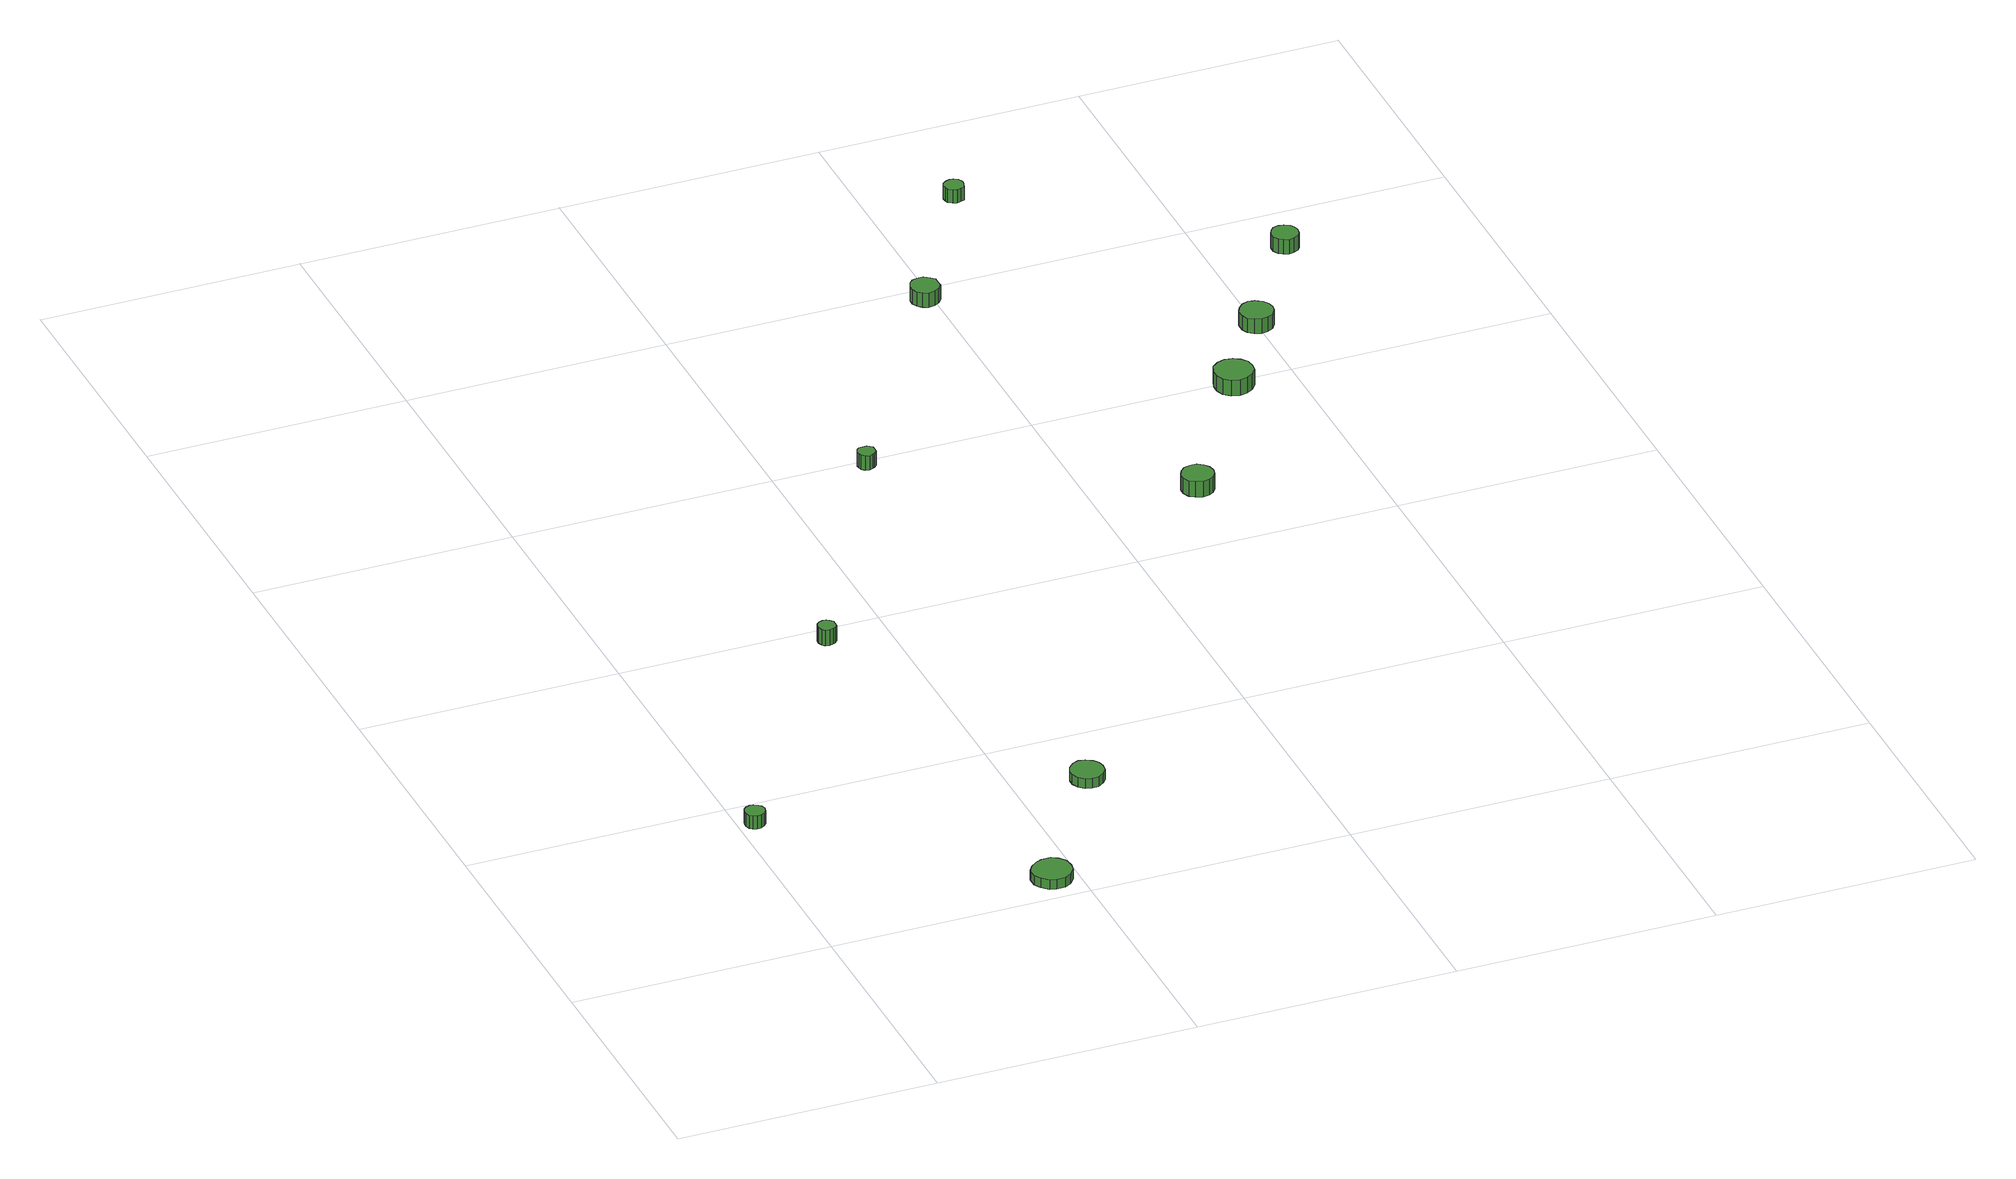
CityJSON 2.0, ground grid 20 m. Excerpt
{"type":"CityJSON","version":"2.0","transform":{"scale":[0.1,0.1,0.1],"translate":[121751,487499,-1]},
"CityObjects":{
"tree1":{"type":"SolitaryVegetationObject","attributes":{"function":"something"},"geometry":[{"type":"MultiSurface","lod":"1","boundaries":[[[0,1,2,3,4,5,6,7,8,9,10,11,12,13,14]],[[15,16,17,18,19,20,21,22,23,24,25,26,27,28,29]],[[0,29,28,1]],[[1,28,27,2]],[[2,27,26,3]],[[3,26,25,4]],[[4,25,24,5]],[[5,24,23,6]],[[6,23,22,7]],[[7,22,21,8]],[[8,21,20,9]],[[9,20,19,10]],[[10,19,18,11]],[[11,18,17,12]],[[12,17,16,13]],[[13,16,15,14]],[[14,15,29,0]]]}]},
"tree2":{"type":"SolitaryVegetationObject","attributes":{"function":"something"},"geometry":[{"type":"MultiSurface","lod":"1","boundaries":[[[30,31,32,33,34,35,36,37,38,39,40,41,42,43,44]],[[45,46,47,48,49,50,51,52,53,54,55,56,57,58,59]],[[30,59,58,31]],[[31,58,57,32]],[[32,57,56,33]],[[33,56,55,34]],[[34,55,54,35]],[[35,54,53,36]],[[36,53,52,37]],[[37,52,51,38]],[[38,51,50,39]],[[39,50,49,40]],[[40,49,48,41]],[[41,48,47,42]],[[42,47,46,43]],[[43,46,45,44]],[[44,45,59,30]]]}]},
"tree3":{"type":"SolitaryVegetationObject","attributes":{"function":"something"},"geometry":[{"type":"MultiSurface","lod":"1","boundaries":[[[60,61,62,63,64,65,66,67,68,69,70,71,72,73,74]],[[75,76,77,78,79,80,81,82,83,84,85,86,87,88,89]],[[60,89,88,61]],[[61,88,87,62]],[[62,87,86,63]],[[63,86,85,64]],[[64,85,84,65]],[[65,84,83,66]],[[66,83,82,67]],[[67,82,81,68]],[[68,81,80,69]],[[69,80,79,70]],[[70,79,78,71]],[[71,78,77,72]],[[72,77,76,73]],[[73,76,75,74]],[[74,75,89,60]]]}]},
"tree4":{"type":"SolitaryVegetationObject","attributes":{"function":"something"},"geometry":[{"type":"MultiSurface","lod":"1","boundaries":[[[90,91,92,93,94,95,96,97,98,99,100,101,102,103,104]],[[105,106,107,108,109,110,111,112,113,114,115,116,117,118,119]],[[90,119,118,91]],[[91,118,117,92]],[[92,117,116,93]],[[93,116,115,94]],[[94,115,114,95]],[[95,114,113,96]],[[96,113,112,97]],[[97,112,111,98]],[[98,111,110,99]],[[99,110,109,100]],[[100,109,108,101]],[[101,108,107,102]],[[102,107,106,103]],[[103,106,105,104]],[[104,105,119,90]]]}]},
"tree5":{"type":"SolitaryVegetationObject","attributes":{"function":"something"},"geometry":[{"type":"MultiSurface","lod":"1","boundaries":[[[120,121,122,123,124,125,126,127,128,129,130,131,132,133,134]],[[135,136,137,138,139,140,141,142,143,144,145,146,147,148,149]],[[120,149,148,121]],[[121,148,147,122]],[[122,147,146,123]],[[123,146,145,124]],[[124,145,144,125]],[[125,144,143,126]],[[126,143,142,127]],[[127,142,141,128]],[[128,141,140,129]],[[129,140,139,130]],[[130,139,138,131]],[[131,138,137,132]],[[132,137,136,133]],[[133,136,135,134]],[[134,135,149,120]]]}]},
"tree6":{"type":"SolitaryVegetationObject","attributes":{"function":"something"},"geometry":[{"type":"MultiSurface","lod":"1","boundaries":[[[150,151,152,153,154,155,156,157,158,159,160,161,162,163,164]],[[165,166,167,168,169,170,171,172,173,174,175,176,177,178,179]],[[150,179,178,151]],[[151,178,177,152]],[[152,177,176,153]],[[153,176,175,154]],[[154,175,174,155]],[[155,174,173,156]],[[156,173,172,157]],[[157,172,171,158]],[[158,171,170,159]],[[159,170,169,160]],[[160,169,168,161]],[[161,168,167,162]],[[162,167,166,163]],[[163,166,165,164]],[[164,165,179,150]]]}]},
"tree7":{"type":"SolitaryVegetationObject","attributes":{"function":"something"},"geometry":[{"type":"MultiSurface","lod":"1","boundaries":[[[180,181,182,183,184,185,186,187,188,189,190,191,192,193,194]],[[195,196,197,198,199,200,201,202,203,204,205,206,207,208,209]],[[180,209,208,181]],[[181,208,207,182]],[[182,207,206,183]],[[183,206,205,184]],[[184,205,204,185]],[[185,204,203,186]],[[186,203,202,187]],[[187,202,201,188]],[[188,201,200,189]],[[189,200,199,190]],[[190,199,198,191]],[[191,198,197,192]],[[192,197,196,193]],[[193,196,195,194]],[[194,195,209,180]]]}]},
"tree8":{"type":"SolitaryVegetationObject","attributes":{"function":"something"},"geometry":[{"type":"MultiSurface","lod":"1","boundaries":[[[210,211,212,213,214,215,216,217,218,219,220,221,222,223,224]],[[225,226,227,228,229,230,231,232,233,234,235,236,237,238,239]],[[210,239,238,211]],[[211,238,237,212]],[[212,237,236,213]],[[213,236,235,214]],[[214,235,234,215]],[[215,234,233,216]],[[216,233,232,217]],[[217,232,231,218]],[[218,231,230,219]],[[219,230,229,220]],[[220,229,228,221]],[[221,228,227,222]],[[222,227,226,223]],[[223,226,225,224]],[[224,225,239,210]]]}]},
"tree9":{"type":"SolitaryVegetationObject","attributes":{"function":"something"},"geometry":[{"type":"MultiSurface","lod":"1","boundaries":[[[240,241,242,243,244,245,246,247,248,249,250,251,252,253,254]],[[255,256,257,258,259,260,261,262,263,264,265,266,267,268,269]],[[240,269,268,241]],[[241,268,267,242]],[[242,267,266,243]],[[243,266,265,244]],[[244,265,264,245]],[[245,264,263,246]],[[246,263,262,247]],[[247,262,261,248]],[[248,261,260,249]],[[249,260,259,250]],[[250,259,258,251]],[[251,258,257,252]],[[252,257,256,253]],[[253,256,255,254]],[[254,255,269,240]]]}]},
"tree10":{"type":"SolitaryVegetationObject","attributes":{"function":"something"},"geometry":[{"type":"MultiSurface","lod":"1","boundaries":[[[270,271,272,273,274,275,276,277,278,279,280,281,282,283,284]],[[285,286,287,288,289,290,291,292,293,294,295,296,297,298,299]],[[270,299,298,271]],[[271,298,297,272]],[[272,297,296,273]],[[273,296,295,274]],[[274,295,294,275]],[[275,294,293,276]],[[276,293,292,277]],[[277,292,291,278]],[[278,291,290,279]],[[279,290,289,280]],[[280,289,288,281]],[[281,288,287,282]],[[282,287,286,283]],[[283,286,285,284]],[[284,285,299,270]]]}]},
"tree11":{"type":"SolitaryVegetationObject","attributes":{"function":"something"},"geometry":[{"type":"MultiSurface","lod":"1","boundaries":[[[300,301,302,303,304,305,306,307,308,309,310,311,312,313,314]],[[315,316,317,318,319,320,321,322,323,324,325,326,327,328,329]],[[300,329,328,301]],[[301,328,327,302]],[[302,327,326,303]],[[303,326,325,304]],[[304,325,324,305]],[[305,324,323,306]],[[306,323,322,307]],[[307,322,321,308]],[[308,321,320,309]],[[309,320,319,310]],[[310,319,318,311]],[[311,318,317,312]],[[312,317,316,313]],[[313,316,315,314]],[[314,315,329,300]]]}]}
},
"vertices":[
[20,174,18],[19,177,18],[17,179,18],[14,181,18],[11,181,18],[8,180,18],[6,178,18],[5,175,18],[5,172,18],[6,169,18],[8,167,18],[11,166,18],[14,166,18],[17,168,18],[19,170,18],[19,170,7],[17,168,7],[14,166,7],[11,166,7],[8,167,7],[6,169,7],[5,172,7],[5,175,7],[6,178,7],[8,180,7],[11,181,7],[14,181,7],[17,179,7],[19,177,7],[20,174,7],
[195,24,15],[194,31,15],[190,36,15],[185,39,15],[178,39,15],[173,37,15],[168,33,15],[165,28,15],[165,21,15],[168,16,15],[173,11,15],[178,10,15],[185,10,15],[190,13,15],[194,18,15],[194,18,7],[190,13,7],[185,10,7],[178,10,7],[173,11,7],[168,16,7],[165,21,7],[165,28,7],[168,33,7],[173,37,7],[178,39,7],[185,39,7],[190,36,7],[194,31,7],[195,24,7],
[157,376,25],[157,379,25],[155,381,25],[153,383,25],[150,383,25],[147,382,25],[145,380,25],[144,378,25],[144,375,25],[145,372,25],[147,370,25],[150,369,25],[153,370,25],[155,371,25],[157,373,25],[157,373,12],[155,371,12],[153,370,12],[150,369,12],[147,370,12],[145,372,12],[144,375,12],[144,378,12],[145,380,12],[147,382,12],[150,383,12],[153,383,12],[155,381,12],[157,379,12],[157,376,12],
[267,140,15],[266,145,15],[263,149,15],[258,152,15],[253,153,15],[248,151,15],[244,147,15],[242,142,15],[242,137,15],[244,132,15],[248,128,15],[253,127,15],[258,127,15],[263,130,15],[266,134,15],[266,134,7],[263,130,7],[258,127,7],[253,127,7],[248,128,7],[244,132,7],[242,137,7],[242,142,7],[244,147,7],[248,151,7],[253,153,7],[258,152,7],[263,149,7],[266,145,7],[267,140,7],
[274,587,23],[274,590,23],[272,592,23],[270,593,23],[267,593,23],[264,593,23],[262,591,23],[261,588,23],[261,586,23],[262,583,23],[264,581,23],[267,580,23],[270,581,23],[272,582,23],[274,584,23],[274,584,11],[272,582,11],[270,581,11],[267,580,11],[264,581,11],[262,583,11],[261,586,11],[261,588,11],[262,591,11],[264,593,11],[267,593,11],[270,593,11],[272,592,11],[274,590,11],[274,587,11],
[485,465,26],[484,470,26],[481,474,26],[477,477,26],[472,477,26],[467,476,26],[463,472,26],[461,468,26],[461,463,26],[463,458,26],[467,455,26],[472,453,26],[477,454,26],[481,456,26],[484,460,26],[484,460,13],[481,456,13],[477,454,13],[472,453,13],[467,455,13],[463,458,13],[461,463,13],[461,468,13],[463,472,13],[467,476,13],[472,477,13],[477,477,13],[481,474,13],[484,470,13],[485,465,13],
[404,785,19],[404,790,19],[401,793,19],[397,796,19],[392,796,19],[388,795,19],[385,792,19],[383,787,19],[383,783,19],[385,779,19],[388,776,19],[392,774,19],[397,775,19],[401,777,19],[404,781,19],[404,781,7],[401,777,7],[397,775,7],[392,774,7],[388,776,7],[385,779,7],[383,783,7],[383,787,7],[385,792,7],[388,795,7],[392,796,7],[397,796,7],[401,793,7],[404,790,7],[404,785,7],
[569,596,19],[568,602,19],[564,607,19],[559,610,19],[553,611,19],[547,609,19],[542,605,19],[540,599,19],[540,593,19],[542,587,19],[547,583,19],[553,581,19],[559,582,19],[564,585,19],[568,590,19],[568,590,6],[564,585,6],[559,582,6],[553,581,6],[547,583,6],[542,587,6],[540,593,6],[540,599,6],[542,605,6],[547,609,6],[553,611,6],[559,610,6],[564,607,6],[568,602,6],[569,596,6],
[472,904,19],[471,907,19],[470,909,19],[467,911,19],[464,911,19],[461,910,19],[458,908,19],[457,905,19],[457,902,19],[458,899,19],[461,897,19],[464,896,19],[467,897,19],[470,898,19],[471,901,19],[471,901,8],[470,898,8],[467,897,8],[464,896,8],[461,897,8],[458,899,8],[457,902,8],[457,905,8],[458,908,8],[461,910,8],[464,911,8],[467,911,8],[470,909,8],[471,907,8],[472,904,8],
[613,666,18],[612,671,18],[609,675,18],[604,678,18],[599,679,18],[594,677,18],[590,673,18],[588,669,18],[588,663,18],[590,658,18],[594,655,18],[599,653,18],[604,654,18],[609,656,18],[612,661,18],[612,661,6],[609,656,6],[604,654,6],[599,653,6],[594,655,6],[590,658,6],[588,663,6],[588,669,6],[590,673,6],[594,677,6],[599,679,6],[604,678,6],[609,675,6],[612,671,6],[613,666,6],
[669,756,18],[668,760,18],[666,763,18],[662,765,18],[658,766,18],[654,765,18],[651,762,18],[649,758,18],[649,753,18],[651,749,18],[654,747,18],[658,745,18],[662,746,18],[666,748,18],[668,751,18],[668,751,6],[666,748,6],[662,746,6],[658,745,6],[654,747,6],[651,749,6],[649,753,6],[649,758,6],[651,762,6],[654,765,6],[658,766,6],[662,765,6],[666,763,6],[668,760,6],[669,756,6]
]}
